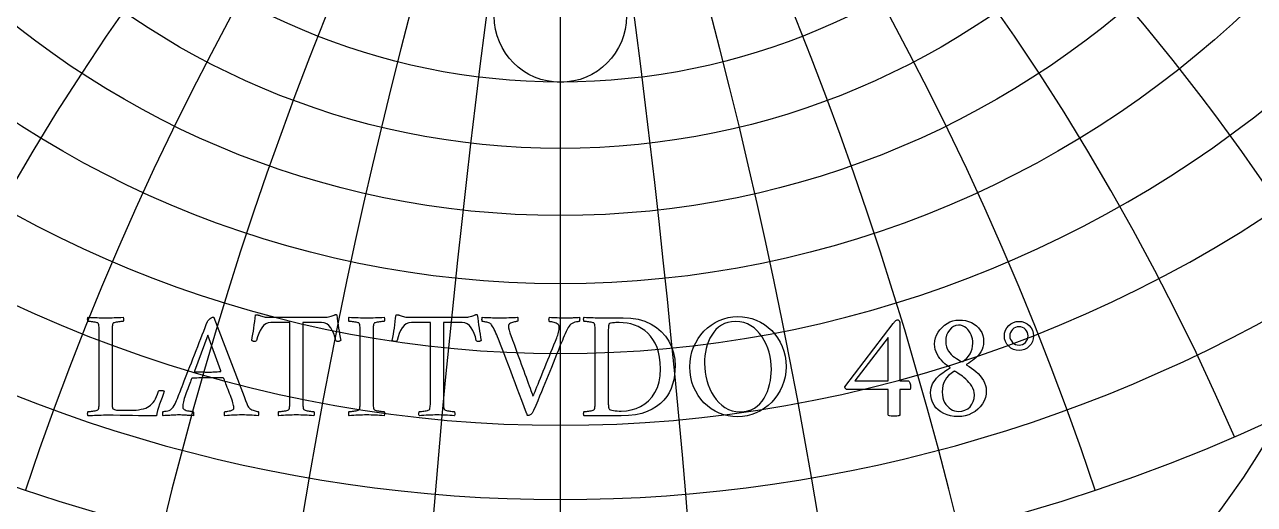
# Model space of a CAD drawing. Header units: millimetres. Extents: x -50 to 50, y -50 to 64.
# Drawn here: x -12.54 to 16.25, y -11.42 to -0.2 of the extents above; entities that cross this region are included whole.
import ezdxf

# ---------------------------------------------------------------- set-up
doc = ezdxf.new("R2010")
doc.units = ezdxf.units.MM
for name, color, linetype in [('CUT_INNER', 6, 'Continuous'), ('CUT_OUTER', 1, 'Continuous'), ('ENGRAVE', 7, 'Continuous'), ('ENGRAVE_FINE', 8, 'Continuous'), ('GUIDE', 3, 'Continuous'), ('TEXT', 5, 'Continuous')]:
    doc.layers.add(name, color=color, linetype=linetype)

msp = doc.modelspace()

# ---------------------------------------------------------------- linework, layer by layer
at = {"layer": 'CUT_INNER'}
msp.add_circle((0, 0), 1.55, dxfattribs=at)
at = {"layer": 'CUT_OUTER'}
msp.add_arc((0, -0.0002), 49.9998, 177.11535, 4.43206, dxfattribs=at)
at = {"layer": 'ENGRAVE'}
msp.add_lwpolyline([(0, -45), (0, 45)], dxfattribs=at)
for centre, radius in [((0, 0), 45), ((0, 17.1411), 23.4023), ((0, 15.8552), 20.5206), ((0, 14.8094), 17.9054), ((0, 0), 29.4565), ((0, 13.9564), 15.5001), ((0, 0), 19.2819)]:
    msp.add_circle(centre, radius, dxfattribs=at)
for centre, radius, start, end in [((0, 18.7331), 26.626, 104.6529, 75.3471), ((0, 20.7246), 30.2956, 147.33942, 32.66058), ((0, 23.2522), 34.5595, 169.60534, 10.39466), ((0, 26.5228), 39.6377, 186.81771, 353.18229), ((8.1292, 30.3385), 43.0603, 279.11316, 327.44872), ((19.4199, 33.6363), 48.7465, 261.91601, 300.58445)]:
    msp.add_arc(centre, radius, start, end, dxfattribs=at)
at = {"layer": 'ENGRAVE_FINE'}
for centre, radius, start, end in [((-249.6616, -32.7148), 253.5131, 4.461368, 17.676322), ((-249.6616, -32.7148), 253.5131, 4.461368, 17.676322), ((249.6616, -32.7148), 253.5131, 162.323678, 175.538632), ((249.6616, -32.7148), 253.5131, 162.323678, 175.538632), ((-120.9497, -32.7148), 128.712, 8.977692, 35.48643), ((-120.9497, -32.7148), 128.712, 8.977692, 35.48643), ((120.9497, -32.7148), 128.712, 144.51357, 171.022308), ((120.9497, -32.7148), 128.712, 144.51357, 171.022308), ((-76.2485, -32.7148), 88.0442, 13.606314, 53.548789), ((-76.2485, -32.7148), 88.0442, 13.606314, 53.548789), ((76.2485, -32.7148), 88.0442, 126.451211, 166.393686), ((76.2485, -32.7148), 88.0442, 126.451211, 166.393686), ((-52.4635, -32.7148), 68.4862, 18.409528, 71.93986), ((-52.4635, -32.7148), 68.4862, 18.409528, 71.93986), ((52.4635, -32.7148), 68.4862, 108.06014, 161.590472), ((52.4635, -32.7148), 68.4862, 108.06014, 161.590472), ((-36.9389, -32.7148), 57.4667, 23.457516, 90.642678), ((-36.9389, -32.7148), 57.4667, 23.457516, 90.642678), ((36.9389, -32.7148), 57.4667, 89.357322, 156.542484), ((36.9389, -32.7148), 57.4667, 89.357322, 156.542484), ((-25.4162, -32.7148), 50.8323, 28.83188, 104.72415), ((-25.4162, -32.7148), 50.8323, 28.83188, 104.72415), ((25.4162, -32.7148), 50.8323, 75.27585, 151.16812), ((25.4162, -32.7148), 50.8323, 75.27585, 151.16812), ((-16.0227, -32.7148), 46.8473, 34.62999, 115.09932), ((-16.0227, -32.7148), 46.8473, 34.62999, 115.09932), ((16.0227, -32.7148), 46.8473, 64.90068, 145.37001), ((16.0227, -32.7148), 46.8473, 64.90068, 145.37001), ((-7.7623, -32.7148), 44.7012, 40.97049, 124.0989), ((-7.7623, -32.7148), 44.7012, 40.97049, 124.0989), ((7.7623, -32.7148), 44.7012, 55.9011, 139.02951), ((7.7623, -32.7148), 44.7012, 55.9011, 139.02951), ((0, 45.402), 64.5313, 225.796451, 314.203549)]:
    msp.add_arc(centre, radius, start, end, dxfattribs=at)
at = {"layer": 'GUIDE'}
msp.add_circle((0, 0), 45.75, dxfattribs=at)
at = {"layer": 'TEXT'}
for points in [[(-10.4926, -8.9359), (-10.4926, -8.9399), (-10.4926, -8.9448), (-10.4926, -8.9505), (-10.4926, -8.9572), (-10.4926, -8.9744), (-10.4926, -8.994), (-10.4926, -9.0161), (-10.4926, -9.0406), (-10.4924, -9.0657), (-10.4917, -9.0898), (-10.4906, -9.1128), (-10.489, -9.1346), (-10.4868, -9.1537), (-10.4837, -9.1683), (-10.4797, -9.1785), (-10.4748, -9.1843), (-10.4561, -9.1955), (-10.4354, -9.2042), (-10.4126, -9.2106), (-10.3879, -9.2144), (-10.3585, -9.2168), (-10.3218, -9.2184), (-10.2778, -9.2194), (-10.2265, -9.2198), (-10.0313, -9.2198), (-9.9804, -9.2183), (-9.9271, -9.214), (-9.8713, -9.2068), (-9.8131, -9.1967), (-9.7566, -9.1835), (-9.7062, -9.167), (-9.6617, -9.1471), (-9.6232, -9.124), (-9.5918, -9.0987), (-9.5616, -9.069), (-9.5324, -9.0348), (-9.5044, -8.9962), (-9.4776, -8.9519), (-9.4525, -8.9004), (-9.4288, -8.8419), (-9.4068, -8.7762), (-9.401, -8.7669), (-9.3908, -8.7603), (-9.3762, -8.7563), (-9.3571, -8.7549), (-9.3278, -8.7563), (-9.3039, -8.7603), (-9.2852, -8.7669), (-9.2719, -8.7762), (-9.2973, -8.8483), (-9.3238, -8.9226), (-9.3514, -8.9991), (-9.3802, -9.0778), (-9.4069, -9.1548), (-9.4285, -9.226), (-9.445, -9.2914), (-9.4565, -9.3511), (-9.5964, -9.3506), (-9.7359, -9.3493), (-9.8749, -9.3471), (-10.0135, -9.344), (-10.1564, -9.3409), (-10.3081, -9.3386), (-10.4686, -9.3373), (-10.6381, -9.3369), (-10.6968, -9.3372), (-10.7525, -9.3382), (-10.8051, -9.3399), (-10.8545, -9.3422), (-10.9029, -9.3445), (-10.9521, -9.3462), (-11.0022, -9.3472), (-11.0532, -9.3475), (-11.0593, -9.3391), (-11.0634, -9.328), (-11.0655, -9.3142), (-11.0656, -9.2978), (-11.0642, -9.2814), (-11.0617, -9.2677), (-11.058, -9.2566), (-11.0532, -9.2482), (-11.0404, -9.2478), (-11.0231, -9.2468), (-11.0013, -9.2452), (-10.9752, -9.2428), (-10.9471, -9.2396), (-10.9197, -9.2353), (-10.893, -9.2299), (-10.8669, -9.2233), (-10.8442, -9.216), (-10.8275, -9.2082), (-10.8167, -9.2), (-10.8119, -9.1914), (-10.8056, -9.1685), (-10.8008, -9.1426), (-10.7976, -9.1135), (-10.796, -9.0814), (-10.7952, -9.047), (-10.7946, -9.0113), (-10.7943, -8.9743), (-10.7942, -8.9359), (-10.7942, -7.4562), (-10.7943, -7.4177), (-10.7946, -7.3804), (-10.7952, -7.3441), (-10.796, -7.309), (-10.7976, -7.276), (-10.8008, -7.2464), (-10.8056, -7.2201), (-10.8119, -7.1972), (-10.8167, -7.1872), (-10.8275, -7.1786), (-10.8442, -7.1712), (-10.8669, -7.1653), (-10.893, -7.1603), (-10.9197, -7.1559), (-10.9471, -7.1523), (-10.9752, -7.1493), (-11.0013, -7.147), (-11.0231, -7.1453), (-11.0404, -7.1443), (-11.0532, -7.144), (-11.058, -7.1355), (-11.0617, -7.1244), (-11.0642, -7.1107), (-11.0656, -7.0943), (-11.0655, -7.0779), (-11.0634, -7.0641), (-11.0593, -7.053), (-11.0532, -7.0446), (-11.0002, -7.0465), (-10.9477, -7.0486), (-10.8955, -7.0509), (-10.8439, -7.0535), (-10.7926, -7.0558), (-10.7419, -7.0575), (-10.6915, -7.0585), (-10.6416, -7.0588), (-10.5905, -7.0585), (-10.54, -7.0575), (-10.4903, -7.0558), (-10.4411, -7.0535), (-10.3918, -7.0509), (-10.3413, -7.0486), (-10.2898, -7.0465), (-10.2371, -7.0446), (-10.231, -7.053), (-10.2269, -7.0641), (-10.2248, -7.0779), (-10.2247, -7.0943), (-10.2261, -7.1107), (-10.2287, -7.1244), (-10.2323, -7.1355), (-10.2371, -7.144), (-10.25, -7.1443), (-10.2673, -7.1453), (-10.289, -7.147), (-10.3152, -7.1493), (-10.3431, -7.1523), (-10.3702, -7.1559), (-10.3963, -7.1603), (-10.4216, -7.1653), (-10.4438, -7.1712), (-10.4606, -7.1786), (-10.4722, -7.1872), (-10.4784, -7.1972), (-10.4832, -7.2163), (-10.4868, -7.238), (-10.4894, -7.2624), (-10.4908, -7.2894), (-10.4916, -7.3185), (-10.4921, -7.3489), (-10.4925, -7.3806), (-10.4926, -7.4136), (-10.4926, -7.419), (-10.4926, -7.4243), (-10.4926, -7.4296), (-10.4926, -7.4349), (-10.4926, -7.4403), (-10.4926, -7.4456), (-10.4926, -7.4509), (-10.4926, -7.4562)], [(-8.9277, -8.8543), (-8.9256, -8.8489), (-8.9193, -8.8326), (-8.9088, -8.8054), (-8.894, -8.7674), (-8.8757, -8.72), (-8.8546, -8.6649), (-8.8305, -8.602), (-8.8035, -8.5314), (-8.7742, -8.4548), (-8.7428, -8.3739), (-8.7094, -8.2889), (-8.674, -8.1996), (-8.6376, -8.1076), (-8.6008, -8.0142), (-8.5639, -7.9195), (-8.5268, -7.8235), (-8.4898, -7.7278), (-8.4536, -7.6341), (-8.418, -7.5424), (-8.3831, -7.4527), (-8.3495, -7.3666), (-8.3179, -7.2859), (-8.2883, -7.2105), (-8.2606, -7.1404), (-8.2514, -7.1258), (-8.238, -7.1103), (-8.2204, -7.0938), (-8.1985, -7.0765), (-8.176, -7.061), (-8.1564, -7.0499), (-8.1397, -7.0433), (-8.1258, -7.0411), (-8.1226, -7.0412), (-8.12, -7.0415), (-8.1182, -7.0421), (-8.1169, -7.0428), (-8.1157, -7.0438), (-8.1138, -7.0451), (-8.1113, -7.0465), (-8.1081, -7.0482), (-7.4019, -8.9004), (-7.3671, -8.9918), (-7.3407, -9.0601), (-7.3228, -9.1053), (-7.3132, -9.1275), (-7.3022, -9.1464), (-7.2871, -9.1639), (-7.2677, -9.1801), (-7.244, -9.1949), (-7.2183, -9.2081), (-7.1926, -9.2193), (-7.1669, -9.2285), (-7.1411, -9.2357), (-7.1177, -9.2412), (-7.099, -9.2451), (-7.0849, -9.2474), (-7.0755, -9.2482), (-7.0695, -9.2582), (-7.0657, -9.2708), (-7.0642, -9.2857), (-7.0648, -9.3032), (-7.0666, -9.3199), (-7.0684, -9.3329), (-7.0702, -9.3421), (-7.0719, -9.3475), (-7.1221, -9.3441), (-7.1695, -9.3409), (-7.2143, -9.3379), (-7.2565, -9.3351), (-7.2993, -9.3328), (-7.346, -9.3311), (-7.3968, -9.3301), (-7.4516, -9.3298), (-7.5094, -9.3301), (-7.5621, -9.3311), (-7.6096, -9.3328), (-7.6521, -9.3351), (-7.6946, -9.3379), (-7.7421, -9.3409), (-7.7948, -9.3441), (-7.8526, -9.3475), (-7.8587, -9.3391), (-7.8628, -9.328), (-7.8649, -9.3142), (-7.865, -9.2978), (-7.8633, -9.2814), (-7.8601, -9.2677), (-7.8554, -9.2566), (-7.849, -9.2482), (-7.8308, -9.2474), (-7.8082, -9.2451), (-7.7812, -9.2412), (-7.7497, -9.2357), (-7.7186, -9.229), (-7.6929, -9.2211), (-7.6725, -9.2121), (-7.6574, -9.202), (-7.6512, -9.1936), (-7.6468, -9.1825), (-7.6441, -9.1688), (-7.6432, -9.1524), (-7.6447, -9.1336), (-7.649, -9.1093), (-7.6562, -9.0795), (-7.6663, -9.0441), (-7.6786, -9.0048), (-7.6925, -8.963), (-7.7079, -8.9187), (-7.7248, -8.872), (-7.7426, -8.8245), (-7.7603, -8.7776), (-7.7781, -8.7313), (-7.7958, -8.6857), (-7.8128, -8.6425), (-7.8282, -8.6032), (-7.842, -8.568), (-7.8544, -8.5367), (-7.8644, -8.5111), (-7.8717, -8.4928), (-7.876, -8.4818), (-7.8774, -8.4782), (-7.8779, -8.4777), (-7.8792, -8.4764), (-7.8814, -8.4742), (-7.8845, -8.4711), (-7.8881, -8.468), (-7.8916, -8.4657), (-7.8952, -8.4644), (-7.8987, -8.464), (-7.9269, -8.4624), (-7.9581, -8.4613), (-7.9925, -8.4606), (-8.03, -8.4604), (-8.0684, -8.4604), (-8.1054, -8.4604), (-8.1411, -8.4604), (-8.1755, -8.4604), (-8.1844, -8.4604), (-8.1932, -8.4604), (-8.2021, -8.4604), (-8.211, -8.4604), (-8.2196, -8.4604), (-8.2278, -8.4604), (-8.2356, -8.4604), (-8.2429, -8.4604), (-8.2941, -8.4605), (-8.3414, -8.4609), (-8.3846, -8.4614), (-8.4239, -8.4622), (-8.4638, -8.4634), (-8.509, -8.4653), (-8.5596, -8.4678), (-8.6155, -8.4711), (-8.6175, -8.4714), (-8.6199, -8.4724), (-8.6228, -8.4741), (-8.6261, -8.4764), (-8.6292, -8.4787), (-8.6315, -8.4804), (-8.6328, -8.4814), (-8.6332, -8.4817), (-8.6349, -8.4861), (-8.6399, -8.4994), (-8.6482, -8.5216), (-8.6598, -8.5527), (-8.6738, -8.5898), (-8.6891, -8.6303), (-8.7057, -8.6741), (-8.7237, -8.7212), (-8.7418, -8.7692), (-8.7587, -8.8157), (-8.7746, -8.8606), (-8.7894, -8.904), (-8.8039, -8.9465), (-8.8155, -8.9856), (-8.8243, -9.0211), (-8.8302, -9.053), (-8.834, -9.0816), (-8.8368, -9.1071), (-8.8385, -9.1295), (-8.839, -9.1488), (-8.8356, -9.1673), (-8.8253, -9.1838), (-8.8081, -9.1984), (-8.784, -9.2109), (-8.7563, -9.2214), (-8.7281, -9.23), (-8.6995, -9.2365), (-8.6705, -9.2411), (-8.644, -9.2442), (-8.623, -9.2464), (-8.6076, -9.2477), (-8.5977, -9.2482), (-8.5944, -9.2536), (-8.5915, -9.2628), (-8.5891, -9.2758), (-8.5871, -9.2925), (-8.586, -9.3099), (-8.5862, -9.3249), (-8.5878, -9.3374), (-8.5906, -9.3475), (-8.6231, -9.3457), (-8.6532, -9.344), (-8.6808, -9.3422), (-8.706, -9.3404), (-8.7299, -9.3386), (-8.7539, -9.3369), (-8.7778, -9.3351), (-8.8018, -9.3333), (-8.8276, -9.3318), (-8.8572, -9.3307), (-8.8906, -9.33), (-8.9277, -9.3298), (-8.9652, -9.33), (-8.9996, -9.3307), (-9.0309, -9.3318), (-9.059, -9.3333), (-9.0856, -9.3351), (-9.1123, -9.3369), (-9.1389, -9.3386), (-9.1655, -9.3404), (-9.1939, -9.3422), (-9.2258, -9.344), (-9.2613, -9.3457), (-9.3003, -9.3475), (-9.3034, -9.3421), (-9.3056, -9.3329), (-9.307, -9.3199), (-9.3074, -9.3032), (-9.307, -9.2857), (-9.3056, -9.2708), (-9.3034, -9.2582), (-9.3003, -9.2482), (-9.2816, -9.2472), (-9.2573, -9.2442), (-9.2275, -9.2392), (-9.1921, -9.2322), (-9.1572, -9.223), (-9.1287, -9.2113), (-9.1066, -9.1973), (-9.091, -9.1807), (-9.0654, -9.146), (-9.0417, -9.1093), (-9.0201, -9.0706), (-9.0005, -9.0299), (-8.982, -8.9877), (-8.9637, -8.9443), (-8.9456, -8.8999), (-8.9277, -8.8543)], [(-5.5071, -7.0446), (-5.4843, -7.0435), (-5.4583, -7.0402), (-5.4293, -7.0346), (-5.3971, -7.0269), (-5.3656, -7.0182), (-5.3385, -7.01), (-5.3159, -7.0023), (-5.2977, -6.9949), (-5.2847, -6.9887), (-5.2738, -6.9843), (-5.2651, -6.9816), (-5.2587, -6.9807), (-5.2532, -6.9812), (-5.2472, -6.9825), (-5.2407, -6.9847), (-5.2339, -6.9878), (-5.2247, -7.067), (-5.2148, -7.1449), (-5.2043, -7.2214), (-5.1931, -7.2965), (-5.1812, -7.3704), (-5.1687, -7.4429), (-5.1555, -7.5141), (-5.1416, -7.584), (-5.1458, -7.5877), (-5.1514, -7.5919), (-5.1582, -7.5966), (-5.1665, -7.6017), (-5.1758, -7.6061), (-5.186, -7.6088), (-5.1971, -7.6097), (-5.209, -7.6088), (-5.2268, -7.6077), (-5.241, -7.6044), (-5.2516, -7.5988), (-5.2587, -7.5911), (-5.2793, -7.5043), (-5.3057, -7.4252), (-5.3379, -7.3535), (-5.3758, -7.2894), (-5.4197, -7.2367), (-5.4698, -7.199), (-5.5262, -7.1763), (-5.5887, -7.1688), (-6.0287, -7.1688), (-6.0287, -8.9359), (-6.0286, -8.9743), (-6.0283, -9.0113), (-6.0277, -9.047), (-6.0269, -9.0814), (-6.0253, -9.1135), (-6.0221, -9.1426), (-6.0173, -9.1685), (-6.011, -9.1914), (-6.0048, -9.2), (-5.9932, -9.2082), (-5.9764, -9.216), (-5.9542, -9.2233), (-5.929, -9.2299), (-5.9032, -9.2353), (-5.8767, -9.2396), (-5.8495, -9.2428), (-5.8241, -9.2452), (-5.8029, -9.2468), (-5.786, -9.2478), (-5.7732, -9.2482), (-5.7685, -9.2566), (-5.7648, -9.2677), (-5.7622, -9.2814), (-5.7608, -9.2978), (-5.7609, -9.3142), (-5.763, -9.328), (-5.7671, -9.3391), (-5.7732, -9.3475), (-5.8259, -9.3441), (-5.8775, -9.3409), (-5.9279, -9.3379), (-5.9773, -9.3351), (-6.0264, -9.3328), (-6.0762, -9.3311), (-6.1266, -9.3301), (-6.1777, -9.3298), (-6.2276, -9.3301), (-6.278, -9.3311), (-6.3288, -9.3328), (-6.38, -9.3351), (-6.4317, -9.3379), (-6.4838, -9.3409), (-6.5364, -9.3441), (-6.5894, -9.3475), (-6.5955, -9.3391), (-6.5996, -9.328), (-6.6017, -9.3142), (-6.6018, -9.2978), (-6.6003, -9.2814), (-6.5978, -9.2677), (-6.5941, -9.2566), (-6.5894, -9.2482), (-6.5765, -9.2478), (-6.5592, -9.2468), (-6.5375, -9.2452), (-6.5113, -9.2428), (-6.4832, -9.2396), (-6.4558, -9.2353), (-6.4291, -9.2299), (-6.4031, -9.2233), (-6.3803, -9.216), (-6.3636, -9.2082), (-6.3528, -9.2), (-6.3481, -9.1914), (-6.3417, -9.1685), (-6.337, -9.1426), (-6.3338, -9.1135), (-6.3321, -9.0814), (-6.3313, -9.047), (-6.3308, -9.0113), (-6.3304, -8.9743), (-6.3303, -8.9359), (-6.3303, -7.1688), (-6.7774, -7.1688), (-6.84, -7.1763), (-6.8963, -7.199), (-6.9464, -7.2367), (-6.9903, -7.2894), (-7.0285, -7.3535), (-7.0613, -7.4252), (-7.0888, -7.5043), (-7.111, -7.5911), (-7.1181, -7.5988), (-7.1287, -7.6044), (-7.1429, -7.6077), (-7.1606, -7.6088), (-7.1725, -7.6097), (-7.1833, -7.6088), (-7.1929, -7.6061), (-7.2015, -7.6017), (-7.2089, -7.5966), (-7.2152, -7.5919), (-7.2204, -7.5877), (-7.2245, -7.584), (-7.2108, -7.5141), (-7.1979, -7.4429), (-7.1859, -7.3704), (-7.1748, -7.2965), (-7.1644, -7.2214), (-7.1544, -7.1449), (-7.1449, -7.067), (-7.1358, -6.9878), (-7.1265, -6.9851), (-7.1163, -6.9838), (-7.1052, -6.9842), (-7.0932, -6.9861), (-7.0815, -6.9888), (-7.071, -6.9918), (-7.062, -6.995), (-7.0542, -6.9985), (-7.0366, -7.0057), (-7.0156, -7.0131), (-6.9913, -7.0208), (-6.9637, -7.0286), (-6.9354, -7.0356), (-6.9092, -7.0406), (-6.8849, -7.0436), (-6.8626, -7.0446)], [(-4.5313, -7.0588), (-4.4802, -7.0585), (-4.4297, -7.0575), (-4.3799, -7.0558), (-4.3308, -7.0535), (-4.2815, -7.0509), (-4.231, -7.0486), (-4.1794, -7.0465), (-4.1268, -7.0446), (-4.1207, -7.053), (-4.1166, -7.0641), (-4.1145, -7.0779), (-4.1144, -7.0943), (-4.1158, -7.1107), (-4.1183, -7.1244), (-4.122, -7.1355), (-4.1268, -7.144), (-4.1396, -7.1443), (-4.1569, -7.1453), (-4.1787, -7.147), (-4.2048, -7.1493), (-4.2328, -7.1523), (-4.2598, -7.1559), (-4.286, -7.1603), (-4.3113, -7.1653), (-4.3335, -7.1712), (-4.3503, -7.1786), (-4.3619, -7.1872), (-4.3681, -7.1972), (-4.3728, -7.2163), (-4.3765, -7.238), (-4.379, -7.2624), (-4.3805, -7.2894), (-4.3813, -7.3185), (-4.3818, -7.3489), (-4.3821, -7.3806), (-4.3823, -7.4136), (-4.3823, -7.419), (-4.3823, -7.4243), (-4.3823, -7.4296), (-4.3823, -7.4349), (-4.3823, -7.4403), (-4.3823, -7.4456), (-4.3823, -7.4509), (-4.3823, -7.4562), (-4.3823, -8.9359), (-4.3823, -8.9412), (-4.3823, -8.9465), (-4.3823, -8.9519), (-4.3823, -8.9572), (-4.3823, -8.9625), (-4.3823, -8.9678), (-4.3823, -8.9732), (-4.3823, -8.9785), (-4.3821, -9.0114), (-4.3818, -9.0428), (-4.3813, -9.0726), (-4.3805, -9.1009), (-4.379, -9.1272), (-4.3765, -9.151), (-4.3728, -9.1724), (-4.3681, -9.1914), (-4.3619, -9.2), (-4.3503, -9.2082), (-4.3335, -9.216), (-4.3113, -9.2233), (-4.286, -9.2299), (-4.2598, -9.2353), (-4.2328, -9.2396), (-4.2048, -9.2428), (-4.1787, -9.2452), (-4.1569, -9.2468), (-4.1396, -9.2478), (-4.1268, -9.2482), (-4.122, -9.2566), (-4.1183, -9.2677), (-4.1158, -9.2814), (-4.1144, -9.2978), (-4.1145, -9.3142), (-4.1166, -9.328), (-4.1207, -9.3391), (-4.1268, -9.3475), (-4.1794, -9.3441), (-4.231, -9.3409), (-4.2815, -9.3379), (-4.3308, -9.3351), (-4.3799, -9.3328), (-4.4297, -9.3311), (-4.4802, -9.3301), (-4.5313, -9.3298), (-4.5812, -9.3301), (-4.6315, -9.3311), (-4.6823, -9.3328), (-4.7335, -9.3351), (-4.7852, -9.3379), (-4.8373, -9.3409), (-4.8899, -9.3441), (-4.9429, -9.3475), (-4.949, -9.3391), (-4.9531, -9.328), (-4.9552, -9.3142), (-4.9553, -9.2978), (-4.9539, -9.2814), (-4.9513, -9.2677), (-4.9477, -9.2566), (-4.9429, -9.2482), (-4.93, -9.2478), (-4.9127, -9.2468), (-4.891, -9.2452), (-4.8648, -9.2428), (-4.8368, -9.2396), (-4.8094, -9.2353), (-4.7827, -9.2299), (-4.7566, -9.2233), (-4.7339, -9.216), (-4.7171, -9.2082), (-4.7064, -9.2), (-4.7016, -9.1914), (-4.6953, -9.1685), (-4.6905, -9.1426), (-4.6873, -9.1135), (-4.6856, -9.0814), (-4.6849, -9.047), (-4.6843, -9.0113), (-4.684, -8.9743), (-4.6839, -8.9359), (-4.6839, -7.4562), (-4.684, -7.4177), (-4.6843, -7.3804), (-4.6849, -7.3441), (-4.6856, -7.309), (-4.6873, -7.276), (-4.6905, -7.2464), (-4.6953, -7.2201), (-4.7016, -7.1972), (-4.7064, -7.1872), (-4.7171, -7.1786), (-4.7339, -7.1712), (-4.7566, -7.1653), (-4.7827, -7.1603), (-4.8094, -7.1559), (-4.8368, -7.1523), (-4.8648, -7.1493), (-4.891, -7.147), (-4.9127, -7.1453), (-4.93, -7.1443), (-4.9429, -7.144), (-4.9477, -7.1355), (-4.9513, -7.1244), (-4.9539, -7.1107), (-4.9553, -7.0943), (-4.9552, -7.0779), (-4.9531, -7.0641), (-4.949, -7.053), (-4.9429, -7.0446), (-4.8899, -7.0465), (-4.8373, -7.0486), (-4.7852, -7.0509), (-4.7335, -7.0535), (-4.6823, -7.0558), (-4.6315, -7.0575), (-4.5812, -7.0585), (-4.5313, -7.0588)], [(-2.2177, -7.0446), (-2.1949, -7.0435), (-2.169, -7.0402), (-2.1399, -7.0346), (-2.1077, -7.0269), (-2.0762, -7.0182), (-2.0492, -7.01), (-2.0266, -7.0023), (-2.0084, -6.9949), (-1.9953, -6.9887), (-1.9844, -6.9843), (-1.9758, -6.9816), (-1.9694, -6.9807), (-1.9638, -6.9812), (-1.9578, -6.9825), (-1.9514, -6.9847), (-1.9445, -6.9878), (-1.9353, -7.067), (-1.9254, -7.1449), (-1.9149, -7.2214), (-1.9037, -7.2965), (-1.8918, -7.3704), (-1.8793, -7.4429), (-1.8661, -7.5141), (-1.8523, -7.584), (-1.8565, -7.5877), (-1.862, -7.5919), (-1.8689, -7.5966), (-1.8771, -7.6017), (-1.8864, -7.6061), (-1.8966, -7.6088), (-1.9077, -7.6097), (-1.9197, -7.6088), (-1.9374, -7.6077), (-1.9516, -7.6044), (-1.9623, -7.5988), (-1.9694, -7.5911), (-1.99, -7.5043), (-2.0164, -7.4252), (-2.0485, -7.3535), (-2.0865, -7.2894), (-2.1304, -7.2367), (-2.1805, -7.199), (-2.2368, -7.1763), (-2.2994, -7.1688), (-2.7394, -7.1688), (-2.7394, -8.9359), (-2.7392, -8.9743), (-2.7389, -9.0113), (-2.7384, -9.047), (-2.7376, -9.0814), (-2.7359, -9.1135), (-2.7327, -9.1426), (-2.7279, -9.1685), (-2.7216, -9.1914), (-2.7154, -9.2), (-2.7039, -9.2082), (-2.687, -9.216), (-2.6648, -9.2233), (-2.6397, -9.2299), (-2.6138, -9.2353), (-2.5873, -9.2396), (-2.5602, -9.2428), (-2.5348, -9.2452), (-2.5136, -9.2468), (-2.4966, -9.2478), (-2.4839, -9.2482), (-2.4791, -9.2566), (-2.4754, -9.2677), (-2.4729, -9.2814), (-2.4715, -9.2978), (-2.4716, -9.3142), (-2.4737, -9.328), (-2.4778, -9.3391), (-2.4839, -9.3475), (-2.5365, -9.3441), (-2.5881, -9.3409), (-2.6386, -9.3379), (-2.6879, -9.3351), (-2.737, -9.3328), (-2.7868, -9.3311), (-2.8373, -9.3301), (-2.8884, -9.3298), (-2.9383, -9.3301), (-2.9886, -9.3311), (-3.0394, -9.3328), (-3.0906, -9.3351), (-3.1423, -9.3379), (-3.1944, -9.3409), (-3.247, -9.3441), (-3.3, -9.3475), (-3.3061, -9.3391), (-3.3102, -9.328), (-3.3123, -9.3142), (-3.3124, -9.2978), (-3.311, -9.2814), (-3.3084, -9.2677), (-3.3048, -9.2566), (-3.3, -9.2482), (-3.2871, -9.2478), (-3.2698, -9.2468), (-3.2481, -9.2452), (-3.2219, -9.2428), (-3.1939, -9.2396), (-3.1665, -9.2353), (-3.1398, -9.2299), (-3.1137, -9.2233), (-3.091, -9.216), (-3.0742, -9.2082), (-3.0635, -9.2), (-3.0587, -9.1914), (-3.0524, -9.1685), (-3.0476, -9.1426), (-3.0444, -9.1135), (-3.0427, -9.0814), (-3.042, -9.047), (-3.0414, -9.0113), (-3.0411, -8.9743), (-3.041, -8.9359), (-3.041, -7.1688), (-3.4881, -7.1688), (-3.5506, -7.1763), (-3.6069, -7.199), (-3.6571, -7.2367), (-3.701, -7.2894), (-3.7391, -7.3535), (-3.7719, -7.4252), (-3.7994, -7.5043), (-3.8216, -7.5911), (-3.8287, -7.5988), (-3.8394, -7.6044), (-3.8535, -7.6077), (-3.8713, -7.6088), (-3.8832, -7.6097), (-3.8939, -7.6088), (-3.9036, -7.6061), (-3.9121, -7.6017), (-3.9195, -7.5966), (-3.9258, -7.5919), (-3.9311, -7.5877), (-3.9352, -7.584), (-3.9214, -7.5141), (-3.9085, -7.4429), (-3.8966, -7.3704), (-3.8855, -7.2965), (-3.8751, -7.2214), (-3.8651, -7.1449), (-3.8555, -7.067), (-3.8465, -6.9878), (-3.8371, -6.9851), (-3.8269, -6.9838), (-3.8158, -6.9842), (-3.8039, -6.9861), (-3.7921, -6.9888), (-3.7817, -6.9918), (-3.7726, -6.995), (-3.7648, -6.9985), (-3.7472, -7.0057), (-3.7262, -7.0131), (-3.702, -7.0208), (-3.6744, -7.0286), (-3.6461, -7.0356), (-3.6198, -7.0406), (-3.5955, -7.0436), (-3.5732, -7.0446)], [(-1.43, -7.0588), (-1.3737, -7.0585), (-1.3182, -7.0575), (-1.2637, -7.0558), (-1.21, -7.0535), (-1.157, -7.0509), (-1.1044, -7.0486), (-1.0523, -7.0465), (-1.0006, -7.0446), (-0.9977, -7.0534), (-0.9958, -7.0655), (-0.995, -7.0809), (-0.9953, -7.0996), (-0.9968, -7.1177), (-0.9993, -7.1311), (-1.003, -7.1399), (-1.0077, -7.144), (-1.0172, -7.1445), (-1.0312, -7.1462), (-1.05, -7.149), (-1.0734, -7.1528), (-1.0988, -7.1582), (-1.1235, -7.1653), (-1.1476, -7.1741), (-1.171, -7.1848), (-1.1911, -7.198), (-1.2056, -7.2145), (-1.2142, -7.2343), (-1.2171, -7.2575), (-1.2131, -7.2934), (-1.2011, -7.3444), (-1.1812, -7.4105), (-1.1532, -7.4917), (-1.1378, -7.534), (-1.12, -7.5826), (-1.0997, -7.6377), (-1.0769, -7.6993), (-1.0524, -7.7657), (-1.0268, -7.8355), (-1.0001, -7.9085), (-0.9723, -7.9849), (-0.9438, -8.063), (-0.915, -8.1411), (-0.8861, -8.2191), (-0.8569, -8.2972), (-0.8283, -8.3737), (-0.801, -8.4471), (-0.7751, -8.5174), (-0.7505, -8.5846), (-0.7276, -8.6473), (-0.707, -8.7039), (-0.6886, -8.7546), (-0.6724, -8.7993), (-0.659, -8.8362), (-0.6489, -8.8636), (-0.6421, -8.8815), (-0.6387, -8.8898), (-0.6332, -8.8777), (-0.6236, -8.8556), (-0.6101, -8.8236), (-0.5926, -8.7815), (-0.5718, -8.7313), (-0.5487, -8.6746), (-0.5231, -8.6116), (-0.495, -8.542), (-0.4649, -8.4674), (-0.4333, -8.389), (-0.4002, -8.3068), (-0.3655, -8.2209), (-0.3299, -8.1327), (-0.2941, -8.0439), (-0.258, -7.9544), (-0.2218, -7.8643), (-0.186, -7.7751), (-0.1512, -7.6886), (-0.1177, -7.6048), (-0.0852, -7.5236), (-0.0732, -7.493), (-0.0621, -7.4615), (-0.0519, -7.4292), (-0.0426, -7.3959), (-0.0348, -7.3635), (-0.0293, -7.3338), (-0.0259, -7.3067), (-0.0248, -7.2824), (-0.0278, -7.2557), (-0.0368, -7.2327), (-0.0518, -7.2132), (-0.0727, -7.1972), (-0.0971, -7.1841), (-0.1224, -7.1732), (-0.1486, -7.1646), (-0.1756, -7.1582), (-0.201, -7.1535), (-0.2222, -7.1502), (-0.2392, -7.1482), (-0.2519, -7.1475), (-0.2581, -7.1419), (-0.2626, -7.132), (-0.2652, -7.1179), (-0.2661, -7.0996), (-0.2652, -7.0809), (-0.2626, -7.0655), (-0.2581, -7.0534), (-0.2519, -7.0446), (-0.2047, -7.0465), (-0.1588, -7.0486), (-0.1142, -7.0509), (-0.071, -7.0535), (-0.0277, -7.0558), (0.0169, -7.0575), (0.0628, -7.0585), (0.11, -7.0588), (0.1487, -7.0587), (0.1832, -7.0584), (0.2135, -7.0578), (0.2395, -7.057), (0.2634, -7.056), (0.287, -7.0548), (0.3104, -7.0534), (0.3335, -7.0517), (0.3579, -7.0499), (0.385, -7.0482), (0.4147, -7.0464), (0.4471, -7.0446), (0.45, -7.0535), (0.4515, -7.0659), (0.4518, -7.0819), (0.4506, -7.1014), (0.4486, -7.12), (0.4462, -7.1333), (0.4433, -7.1413), (0.44, -7.144), (0.4259, -7.1451), (0.405, -7.1484), (0.3771, -7.1539), (0.3424, -7.1617), (0.3062, -7.1728), (0.2737, -7.1883), (0.2449, -7.2083), (0.22, -7.2327), (0.2028, -7.255), (0.1832, -7.2863), (0.1611, -7.3268), (0.1366, -7.3764), (0.1117, -7.4299), (0.0883, -7.4824), (0.0664, -7.5337), (0.0461, -7.584), (-0.0008, -7.7004), (-0.0457, -7.8119), (-0.0886, -7.9186), (-0.1295, -8.0204), (-0.1692, -8.1189), (-0.2085, -8.2156), (-0.2473, -8.3105), (-0.2856, -8.4036), (-0.3241, -8.4968), (-0.3633, -8.5917), (-0.4031, -8.6884), (-0.4435, -8.7869), (-0.4857, -8.8889), (-0.5305, -8.9962), (-0.5779, -9.1089), (-0.6281, -9.2269), (-0.6426, -9.2579), (-0.6578, -9.2836), (-0.6736, -9.304), (-0.6902, -9.3191), (-0.7071, -9.33), (-0.7243, -9.3378), (-0.7417, -9.3424), (-0.7594, -9.344), (-0.7645, -9.3425), (-0.7691, -9.3382), (-0.7733, -9.331), (-0.7771, -9.3209), (-0.7806, -9.3101), (-0.7842, -9.3009), (-0.7877, -9.2933), (-0.7913, -9.2872), (-0.8488, -9.1354), (-0.9044, -8.9887), (-0.958, -8.8471), (-1.0095, -8.7106), (-1.0603, -8.5761), (-1.1115, -8.4405), (-1.1632, -8.3037), (-1.2153, -8.1659), (-1.2693, -8.024), (-1.3267, -7.8749), (-1.3873, -7.7188), (-1.4513, -7.5556), (-1.4707, -7.5055), (-1.4899, -7.458), (-1.5088, -7.4132), (-1.5276, -7.3711), (-1.5468, -7.3311), (-1.5671, -7.293), (-1.5885, -7.2566), (-1.611, -7.222), (-1.6216, -7.2085), (-1.6358, -7.1963), (-1.6535, -7.1854), (-1.6748, -7.1759), (-1.6978, -7.1677), (-1.7205, -7.1608), (-1.743, -7.1553), (-1.7653, -7.1511), (-1.7861, -7.148), (-1.8039, -7.1457), (-1.8189, -7.1444), (-1.831, -7.144), (-1.8325, -7.141), (-1.8336, -7.132), (-1.8343, -7.117), (-1.8345, -7.0961), (-1.8343, -7.0749), (-1.8336, -7.0592), (-1.8325, -7.0492), (-1.831, -7.0446), (-1.7732, -7.0465), (-1.7205, -7.0486), (-1.673, -7.0509), (-1.6305, -7.0535), (-1.588, -7.0558), (-1.5404, -7.0575), (-1.4878, -7.0585), (-1.43, -7.0588)], [(1.469, -7.0553), (1.6522, -7.0645), (1.8221, -7.0921), (1.9787, -7.1381), (2.1219, -7.2025), (2.2506, -7.2828), (2.3632, -7.3764), (2.4599, -7.4833), (2.5406, -7.6035), (2.6043, -7.7347), (2.6498, -7.8745), (2.677, -8.023), (2.6861, -8.1801), (2.6824, -8.2894), (2.671, -8.3974), (2.6522, -8.5041), (2.6258, -8.6094), (2.5904, -8.7115), (2.5446, -8.8082), (2.4884, -8.8995), (2.4218, -8.9856), (2.3436, -9.0646), (2.2528, -9.1351), (2.1493, -9.1968), (2.0332, -9.2499), (1.9033, -9.2926), (1.7582, -9.3231), (1.5981, -9.3414), (1.4229, -9.3475), (0.5571, -9.3475), (0.551, -9.3391), (0.5469, -9.328), (0.5448, -9.3142), (0.5447, -9.2978), (0.5461, -9.2814), (0.5487, -9.2677), (0.5523, -9.2566), (0.5571, -9.2482), (0.57, -9.2478), (0.5873, -9.2468), (0.609, -9.2452), (0.6352, -9.2428), (0.6632, -9.2396), (0.6906, -9.2353), (0.7173, -9.2299), (0.7434, -9.2233), (0.7661, -9.216), (0.7829, -9.2082), (0.7936, -9.2), (0.7984, -9.1914), (0.8047, -9.1685), (0.8095, -9.1426), (0.8127, -9.1135), (0.8144, -9.0814), (0.8151, -9.047), (0.8157, -9.0113), (0.816, -8.9743), (0.8161, -8.9359), (0.8161, -7.4562), (0.816, -7.4177), (0.8157, -7.3804), (0.8151, -7.3441), (0.8144, -7.309), (0.8127, -7.276), (0.8095, -7.2464), (0.8047, -7.2201), (0.7984, -7.1972), (0.7936, -7.1872), (0.7829, -7.1786), (0.7661, -7.1712), (0.7434, -7.1653), (0.7173, -7.1603), (0.6906, -7.1559), (0.6632, -7.1523), (0.6352, -7.1493), (0.609, -7.147), (0.5873, -7.1453), (0.57, -7.1443), (0.5571, -7.144), (0.5523, -7.1355), (0.5487, -7.1244), (0.5461, -7.1107), (0.5447, -7.0943), (0.5448, -7.0779), (0.5469, -7.0641), (0.551, -7.053), (0.5571, -7.0446), (0.6101, -7.0465), (0.6627, -7.0486), (0.7148, -7.0509), (0.7665, -7.0535), (0.8177, -7.0558), (0.8685, -7.0575), (0.9188, -7.0585), (0.9687, -7.0588), (1.0226, -7.0587), (1.0814, -7.0584), (1.145, -7.0578), (1.2135, -7.057), (1.2827, -7.0563), (1.3484, -7.0557), (1.4105, -7.0554), (1.469, -7.0553)], [(1.1213, -7.4633), (1.1213, -8.9394), (1.1213, -8.9538), (1.1213, -8.9718), (1.1213, -8.9937), (1.1213, -9.0193), (1.1216, -9.0466), (1.1226, -9.0734), (1.1243, -9.0998), (1.1266, -9.1257), (1.1294, -9.1489), (1.1324, -9.167), (1.1356, -9.18), (1.139, -9.1878), (1.1536, -9.2009), (1.1758, -9.2118), (1.2059, -9.2204), (1.2437, -9.2269), (1.2862, -9.2315), (1.3302, -9.2349), (1.3758, -9.2368), (1.4229, -9.2375), (1.5445, -9.2309), (1.6611, -9.2109), (1.7725, -9.1776), (1.8789, -9.1311), (1.9777, -9.0708), (2.0665, -8.9967), (2.1453, -8.9085), (2.2142, -8.8064), (2.2701, -8.6898), (2.31, -8.5584), (2.334, -8.4122), (2.3419, -8.2511), (2.3369, -8.1093), (2.322, -7.9787), (2.297, -7.8592), (2.2621, -7.7507), (2.2186, -7.6526), (2.1681, -7.564), (2.1104, -7.4849), (2.0456, -7.4154), (1.9751, -7.3551), (1.9002, -7.3036), (1.8208, -7.2611), (1.7369, -7.2274), (1.6499, -7.2017), (1.5608, -7.1834), (1.4698, -7.1725), (1.3768, -7.1688), (1.3639, -7.1689), (1.3466, -7.1692), (1.3249, -7.1698), (1.2987, -7.1706), (1.2708, -7.1718), (1.2437, -7.1737), (1.2175, -7.1762), (1.1923, -7.1794), (1.1701, -7.1837), (1.1532, -7.1892), (1.1417, -7.1961), (1.1355, -7.2043), (1.1307, -7.2235), (1.1271, -7.2455), (1.1245, -7.2705), (1.1231, -7.2983), (1.1223, -7.3279), (1.1217, -7.3582), (1.1214, -7.3891), (1.1213, -7.4207), (1.1213, -7.4261), (1.1213, -7.4314), (1.1213, -7.4367), (1.1213, -7.442), (1.1213, -7.4474), (1.1213, -7.4527), (1.1213, -7.458), (1.1213, -7.4633)], [(4.1516, -7.0269), (4.2653, -7.0322), (4.3756, -7.0482), (4.4826, -7.0748), (4.5863, -7.112), (4.6853, -7.1592), (4.7783, -7.2154), (4.8654, -7.2807), (4.9465, -7.3551), (5.0204, -7.4376), (5.0862, -7.5272), (5.1437, -7.6239), (5.1931, -7.7277), (5.2327, -7.8378), (5.2609, -7.9534), (5.2779, -8.0746), (5.2835, -8.2014), (5.2779, -8.3217), (5.2609, -8.4378), (5.2327, -8.5497), (5.1931, -8.6574), (5.1437, -8.7598), (5.0862, -8.8561), (5.0204, -8.9461), (4.9465, -9.0299), (4.8654, -9.1062), (4.7783, -9.1736), (4.6853, -9.2322), (4.5863, -9.2819), (4.4826, -9.3215), (4.3756, -9.3497), (4.2653, -9.3667), (4.1516, -9.3724), (4.0395, -9.367), (3.9303, -9.3511), (3.8239, -9.3244), (3.7205, -9.2872), (3.6216, -9.2401), (3.5289, -9.1838), (3.4424, -9.1185), (3.3621, -9.0441), (3.289, -8.9616), (3.2242, -8.872), (3.1675, -8.7753), (3.119, -8.6715), (3.0802, -8.5617), (3.0525, -8.4467), (3.0359, -8.3266), (3.0303, -8.2014), (3.0359, -8.081), (3.0525, -7.9645), (3.0802, -7.8521), (3.119, -7.7436), (3.1675, -7.6404), (3.2242, -7.5436), (3.289, -7.4532), (3.3621, -7.3693), (3.4424, -7.293), (3.5289, -7.2256), (3.6216, -7.167), (3.7205, -7.1174), (3.8239, -7.0778), (3.9303, -7.0495), (4.0395, -7.0325), (4.1516, -7.0269)], [(4.1019, -7.144), (4.0079, -7.1494), (3.921, -7.1657), (3.8411, -7.1929), (3.7684, -7.2309), (3.7024, -7.2778), (3.6429, -7.3316), (3.5897, -7.3922), (3.5431, -7.4598), (3.5025, -7.5327), (3.4677, -7.6097), (3.4386, -7.6906), (3.4153, -7.7756), (3.3975, -7.8625), (3.3847, -7.9494), (3.3771, -8.0364), (3.3745, -8.1233), (3.378, -8.2243), (3.3883, -8.3251), (3.4055, -8.4257), (3.4295, -8.5261), (3.4602, -8.6241), (3.4974, -8.7177), (3.541, -8.8068), (3.591, -8.8915), (3.6472, -8.9699), (3.7094, -9.0401), (3.7776, -9.1021), (3.8518, -9.1559), (3.9319, -9.1994), (4.0181, -9.2304), (4.1103, -9.249), (4.2084, -9.2553), (4.3024, -9.2498), (4.3894, -9.2335), (4.4692, -9.2064), (4.5419, -9.1683), (4.608, -9.1212), (4.6679, -9.0667), (4.7216, -9.005), (4.769, -8.9359), (4.8104, -8.8613), (4.8458, -8.7829), (4.8752, -8.7007), (4.8985, -8.6148), (4.9164, -8.5271), (4.9292, -8.4396), (4.9368, -8.3523), (4.9394, -8.2653), (4.9359, -8.1643), (4.9256, -8.0639), (4.9084, -7.9639), (4.8844, -7.8643), (4.8535, -7.7671), (4.816, -7.6744), (4.7719, -7.5862), (4.7211, -7.5024), (4.6641, -7.4248), (4.6014, -7.3555), (4.5328, -7.2944), (4.4585, -7.2415), (4.3784, -7.1989), (4.2922, -7.1684), (4.2001, -7.1501), (4.1019, -7.144)], [(7.8916, -7.1049), (7.9048, -7.1063), (7.916, -7.1103), (7.9252, -7.1169), (7.9324, -7.1262), (7.9379, -7.1369), (7.9417, -7.1475), (7.9441, -7.1582), (7.9448, -7.1688), (7.9448, -8.5349), (8.1506, -8.5349), (8.1593, -8.5376), (8.1675, -8.5456), (8.1753, -8.5589), (8.1826, -8.5775), (8.1888, -8.5997), (8.1932, -8.6236), (8.1959, -8.6494), (8.1968, -8.6769), (8.1961, -8.6951), (8.1941, -8.7106), (8.1908, -8.7234), (8.1861, -8.7336), (7.9448, -8.7336), (7.9448, -9.3404), (7.9434, -9.341), (7.9391, -9.3426), (7.9319, -9.3454), (7.9218, -9.3493), (7.9053, -9.3532), (7.8788, -9.3559), (7.8423, -9.3576), (7.7958, -9.3582), (7.7415, -9.3564), (7.7027, -9.3511), (7.6794, -9.3422), (7.6716, -9.3298), (7.6716, -8.7336), (6.6958, -8.7336), (6.6875, -8.7278), (6.6803, -8.7208), (6.6742, -8.7127), (6.6692, -8.7035), (6.6653, -8.6941), (6.6625, -8.6853), (6.6609, -8.6772), (6.6603, -8.6698), (7.7887, -7.1936), (7.7985, -7.1822), (7.81, -7.1692), (7.8233, -7.1547), (7.8384, -7.1386), (7.8537, -7.1239), (7.8677, -7.1134), (7.8803, -7.107), (7.8916, -7.1049)], [(9.3358, -7.1085), (9.4122, -7.1123), (9.4853, -7.1236), (9.555, -7.1424), (9.6215, -7.1688), (9.683, -7.2023), (9.7381, -7.2424), (9.7868, -7.2892), (9.829, -7.3427), (9.8632, -7.4026), (9.8876, -7.4686), (9.9022, -7.5409), (9.9071, -7.6194), (9.9031, -7.6846), (9.8911, -7.7454), (9.8712, -7.8017), (9.8432, -7.8536), (9.8096, -7.9015), (9.7727, -7.9459), (9.7324, -7.9867), (9.6889, -8.024), (9.6442, -8.0581), (9.6006, -8.0896), (9.5581, -8.1184), (9.5168, -8.1446), (9.5075, -8.1486), (9.5044, -8.1535), (9.5075, -8.1592), (9.5168, -8.1659), (9.5699, -8.1965), (9.6228, -8.2315), (9.6755, -8.271), (9.7279, -8.3149), (9.778, -8.3624), (9.8237, -8.4125), (9.865, -8.4653), (9.9018, -8.5207), (9.932, -8.5782), (9.9537, -8.6369), (9.9666, -8.697), (9.971, -8.7585), (9.9652, -8.8432), (9.9479, -8.9235), (9.9191, -8.9993), (9.8787, -9.0707), (9.8289, -9.1363), (9.7718, -9.1945), (9.7074, -9.2454), (9.6356, -9.289), (9.5588, -9.3239), (9.4791, -9.3488), (9.3965, -9.3638), (9.311, -9.3688), (9.2195, -9.3644), (9.1331, -9.3511), (9.0518, -9.3289), (8.9756, -9.2978), (8.9061, -9.2588), (8.8448, -9.2127), (8.7917, -9.1594), (8.7468, -9.0991), (8.7111, -9.0328), (8.6856, -8.9616), (8.6703, -8.8856), (8.6652, -8.8046), (8.6683, -8.7492), (8.6776, -8.6964), (8.6931, -8.6463), (8.7148, -8.5988), (8.7412, -8.554), (8.7707, -8.5119), (8.8033, -8.4724), (8.839, -8.4356), (8.8764, -8.4014), (8.914, -8.3699), (8.9518, -8.3411), (8.9898, -8.3149), (9.0263, -8.2912), (9.0595, -8.2697), (9.0893, -8.2504), (9.1158, -8.2333), (9.1211, -8.2282), (9.1229, -8.2236), (9.1211, -8.2193), (9.1158, -8.2156), (9.0795, -8.192), (9.0417, -8.1637), (9.0024, -8.1307), (8.9615, -8.0932), (8.9213, -8.0516), (8.8843, -8.0067), (8.8503, -7.9584), (8.8195, -7.9069), (8.7939, -7.8523), (8.7756, -7.7951), (8.7646, -7.7352), (8.761, -7.6727), (8.766, -7.5995), (8.7809, -7.529), (8.8059, -7.4611), (8.8408, -7.3959), (8.8839, -7.335), (8.9335, -7.2801), (8.9895, -7.2312), (9.0519, -7.1883), (9.1189, -7.1534), (9.1885, -7.1284), (9.2608, -7.1135), (9.3358, -7.1085)], [(10.3932, -7.4811), (10.3995, -7.4128), (10.4185, -7.3498), (10.4501, -7.2921), (10.4944, -7.2398), (10.5475, -7.1963), (10.6057, -7.1653), (10.669, -7.1466), (10.7374, -7.1404), (10.8056, -7.1466), (10.8683, -7.1653), (10.9254, -7.1963), (10.9769, -7.2398), (11.0196, -7.2921), (11.0501, -7.3498), (11.0684, -7.4128), (11.0745, -7.4811), (11.0684, -7.5494), (11.0501, -7.6124), (11.0196, -7.67), (10.9769, -7.7224), (10.9254, -7.7658), (10.8683, -7.7969), (10.8056, -7.8155), (10.7374, -7.8217), (10.669, -7.8155), (10.6057, -7.7969), (10.5475, -7.7658), (10.4944, -7.7224), (10.4501, -7.67), (10.4185, -7.6124), (10.3995, -7.5494), (10.3932, -7.4811)], [(-8.25, -7.4598), (-8.5658, -8.3043), (-8.5657, -8.3047), (-8.5654, -8.3061), (-8.5648, -8.3083), (-8.564, -8.3114), (-8.563, -8.3145), (-8.5618, -8.3167), (-8.5604, -8.318), (-8.5587, -8.3185), (-8.5233, -8.3201), (-8.4846, -8.3216), (-8.4426, -8.3228), (-8.3973, -8.3238), (-8.3526, -8.3246), (-8.3125, -8.3251), (-8.2772, -8.3255), (-8.2465, -8.3256), (-8.2066, -8.3254), (-8.1688, -8.3247), (-8.133, -8.3236), (-8.0992, -8.322), (-8.0656, -8.3203), (-8.0304, -8.3185), (-7.9937, -8.3167), (-7.9555, -8.3149), (-7.9523, -8.3144), (-7.9497, -8.3127), (-7.9478, -8.3099), (-7.9466, -8.3061), (-7.9458, -8.3022), (-7.9453, -8.2994), (-7.9449, -8.2977), (-7.9448, -8.2972)], [(9.3181, -7.2291), (9.2583, -7.2362), (9.2032, -7.2575), (9.1527, -7.293), (9.1069, -7.3427), (9.0689, -7.4021), (9.0417, -7.4669), (9.0254, -7.5369), (9.02, -7.6124), (9.0239, -7.6754), (9.0355, -7.7334), (9.0549, -7.7863), (9.0821, -7.8341), (9.1146, -7.8773), (9.15, -7.9162), (9.1882, -7.9509), (9.2294, -7.9814), (9.2706, -8.0087), (9.3092, -8.0337), (9.3451, -8.0566), (9.3784, -8.0772), (9.3824, -8.0787), (9.3873, -8.0799), (9.393, -8.0805), (9.3997, -8.0807), (9.4012, -8.0807), (9.4023, -8.0807), (9.403, -8.0807), (9.4032, -8.0807), (9.4083, -8.0805), (9.413, -8.0799), (9.4172, -8.0787), (9.421, -8.0772), (9.4715, -8.0395), (9.5168, -7.9974), (9.5567, -7.9508), (9.5913, -7.8998), (9.6192, -7.8443), (9.6392, -7.7844), (9.6512, -7.7201), (9.6552, -7.6514), (9.6526, -7.6004), (9.645, -7.5503), (9.6322, -7.501), (9.6144, -7.4527), (9.5918, -7.4068), (9.5651, -7.3649), (9.5342, -7.3269), (9.499, -7.293), (9.4598, -7.2651), (9.4165, -7.2451), (9.3693, -7.2331), (9.3181, -7.2291)], [(10.521, -7.4811), (10.525, -7.5238), (10.5369, -7.5631), (10.5569, -7.5992), (10.5848, -7.6319), (10.6183, -7.659), (10.6549, -7.6784), (10.6946, -7.6901), (10.7374, -7.694), (10.78, -7.6901), (10.819, -7.6784), (10.8545, -7.659), (10.8865, -7.6319), (10.9128, -7.5992), (10.9317, -7.5631), (10.943, -7.5238), (10.9468, -7.4811), (10.943, -7.4384), (10.9317, -7.399), (10.9128, -7.363), (10.8865, -7.3303), (10.8545, -7.3031), (10.819, -7.2837), (10.78, -7.272), (10.7374, -7.2682), (10.6946, -7.272), (10.6549, -7.2837), (10.6183, -7.3031), (10.5848, -7.3303), (10.5569, -7.363), (10.5369, -7.399), (10.525, -7.4384), (10.521, -7.4811)], [(7.6716, -7.5201), (6.8945, -8.5349), (7.6716, -8.5349)], [(9.3181, -9.2446), (9.3989, -9.238), (9.4711, -9.218), (9.5346, -9.1847), (9.5895, -9.1382), (9.6338, -9.0807), (9.6654, -9.0149), (9.6843, -8.9406), (9.6906, -8.8578), (9.6869, -8.8054), (9.6756, -8.7545), (9.6567, -8.7051), (9.6303, -8.6574), (9.5988, -8.6117), (9.5647, -8.5686), (9.5279, -8.5283), (9.4884, -8.4906), (9.4482, -8.4559), (9.4094, -8.4245), (9.372, -8.3964), (9.3358, -8.3717), (9.3036, -8.3509), (9.2781, -8.3344), (9.2593, -8.3225), (9.2471, -8.3149), (9.2404, -8.3118), (9.2347, -8.3096), (9.2298, -8.3083), (9.2258, -8.3078), (9.2209, -8.3081), (9.2169, -8.3087), (9.2138, -8.3098), (9.2116, -8.3114), (9.1454, -8.3573), (9.0887, -8.4063), (9.0416, -8.4584), (9.004, -8.5136), (8.9753, -8.5737), (8.9548, -8.6405), (8.9425, -8.7139), (8.9384, -8.794), (8.9419, -8.8624), (8.9526, -8.9257), (8.9703, -8.9839), (8.9952, -9.037), (9.0254, -9.0846), (9.0595, -9.1262), (9.0973, -9.1618), (9.1389, -9.1914), (9.1827, -9.2147), (9.2271, -9.2313), (9.2723, -9.2413), (9.3181, -9.2446)]]:
    msp.add_lwpolyline(points, close=True, dxfattribs=at)

doc.saveas('drawing.dxf')
